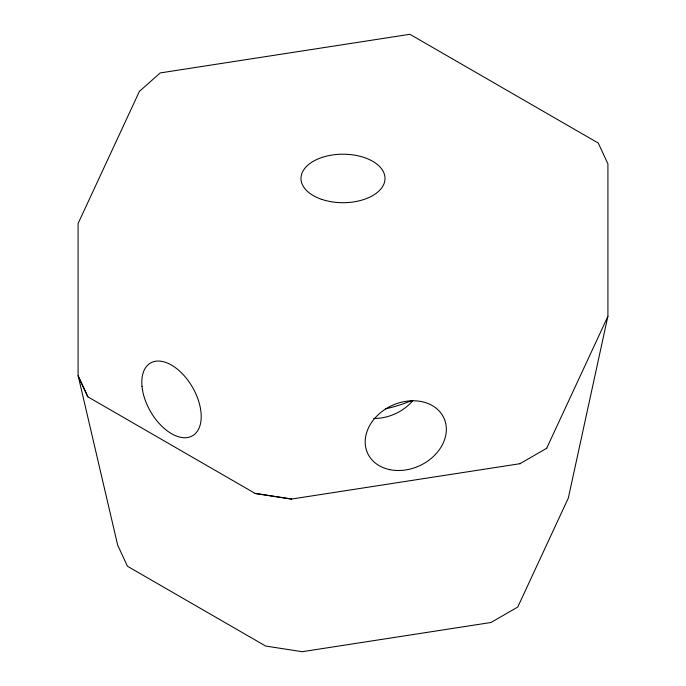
<?xml version="1.0" encoding="UTF-8"?>
<svg xmlns="http://www.w3.org/2000/svg" width="686" height="686" viewBox="0 0 686 686"><rect width="100%" height="100%" fill="white"/><g stroke="black" fill="none" stroke-linecap="round" stroke-linejoin="round"><path stroke-width="1.03" d="M607.839 316.469L568.325 498.062L517.741 607.05L490.987 622.494L302.217 651.7L265.662 646.049L127.467 566.259L117.675 545.156L78.161 375.791L87.954 396.894M546.596 448.43L607.916 316.306L607.916 163.868L598.252 143.048L409.902 34.3L160.224 72.922L139.404 91.392L78.084 223.516L78.084 375.954L87.748 396.774L255.278 493.5L291.344 499.074L520.194 463.676M519.911 463.719L546.673 448.267M255.072 493.38L291.627 499.031M412.835 400.658A42.009 33.125 -24.9 0 1 373.741 418.451M412.157 400.384A116.68 67.365 0 0 1 385.635 408.839M322 199.454A42.009 24.25 0 0 0 385.009 178.446A42.009 24.25 0 0 0 322 157.446A42.009 24.25 0 0 0 322 199.454M142.019 386.441A42.009 24.25 60 0 0 189.302 437.136A42.009 24.25 60 0 0 183.213 374.633A42.009 24.25 60 0 0 142.019 386.441M389.785 469.644A42.009 33.125 -24.9 0 0 446.054 425.346A42.009 33.125 -24.9 0 0 381.459 411.943A42.009 33.125 -24.9 0 0 389.785 469.644"/></g></svg>
